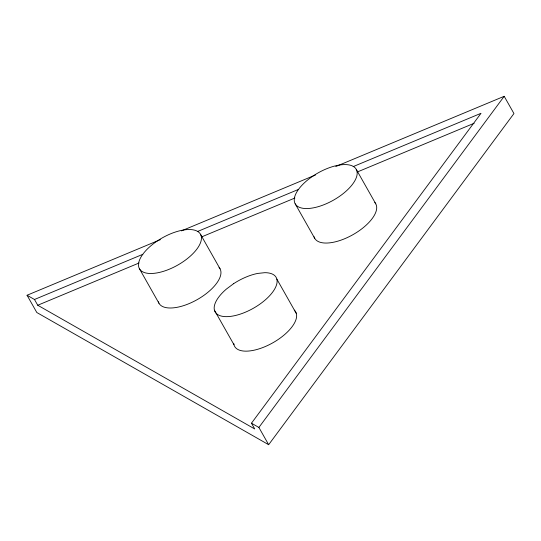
<?xml version="1.0" encoding="UTF-8"?>
<svg xmlns="http://www.w3.org/2000/svg" width="541" height="541" viewBox="0 0 541 541"><rect width="100%" height="100%" fill="white"/><g stroke="black" fill="none" stroke-linecap="round" stroke-linejoin="round"><path stroke-width="0.81" d="M160.366 239.663L27.05 295.251L34.489 299.491L37.742 305.246L254.716 428.959L251.464 423.211L481.017 113.299L353.212 166.594M268.661 444.702L258.896 427.451L504.192 96.298L513.95 113.549L268.661 444.702L36.808 312.509L27.05 295.251M181.418 230.885L315.518 174.966M335.785 166.52L504.192 96.298M34.489 299.491L142.81 254.324M197.357 231.582L298.666 189.336M37.742 305.246L139.051 263M201.387 237.005L294.906 198.013M357.249 172.018L474.139 123.274M251.464 423.211L258.896 427.451M356.242 169.326A35.057 15.642 -29.5 0 1 317.08 207A35.057 15.642 -29.5 0 1 303.826 183.365A35.057 15.642 -29.5 0 1 356.242 169.326L375.765 203.829M295.19 203.801L314.713 238.31M276.857 279.115L296.373 313.618M200.495 234.267A35.057 15.642 -29.5 0 1 161.326 271.947A35.057 15.642 -29.5 0 1 148.078 248.312A35.057 15.642 -29.5 0 1 200.495 234.267L220.018 268.776M214.439 310.209L233.962 344.712M139.443 268.749L158.959 303.258M294.257 310.128A35.057 15.642 -29.5 0 1 271.947 343.298A35.057 15.642 -29.5 0 1 233.726 343.305M219.051 267.443A35.057 15.642 -29.5 0 1 197.14 299.66A35.057 15.642 -29.5 0 1 158.33 301.736M374.798 202.503A35.057 15.642 -29.5 0 1 352.888 234.713A35.057 15.642 -29.5 0 1 314.078 236.789M233.638 283.667L226.517 288.968A35.057 15.642 -29.5 0 0 222.419 316.316A35.057 15.642 -29.5 0 0 268.823 296.576A35.057 15.642 -29.5 0 0 264.833 272.678L257.726 273.421A35.057 15.642 -29.5 0 0 233.638 283.667"/></g></svg>
